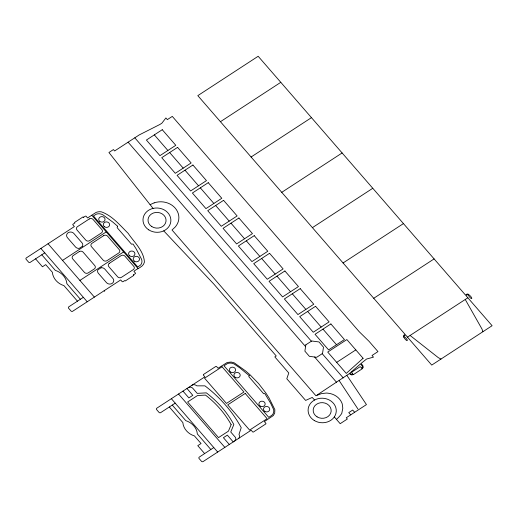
<?xml version="1.0" encoding="UTF-8"?>
<svg xmlns="http://www.w3.org/2000/svg" width="518" height="518" viewBox="0 0 518 518"><rect width="100%" height="100%" fill="white"/><g stroke="black" fill="none" stroke-linecap="round" stroke-linejoin="round"><path stroke-width="0.78" d="M363.137 367.268L363.027 367.683M362.768 368.22L362.451 368.635M362.393 368.693L353.561 374.514M220.435 121.698L280.795 82.323M72.883 224.281L74.851 222.999L74.456 222.507L83.061 216.893L83.476 217.372M83.489 217.366L85.457 216.077M72.805 224.767L74.378 226.573L26.366 257.886A1.191 1.036 3.9 0 0 26.146 259.337L28.561 262.114A1.191 1.036 3.9 0 0 30.225 262.335L44.749 252.862M62.536 260.412L106.242 231.902M103.723 235.651L91.964 243.324A2.752 2.396 3.9 0 0 91.472 246.672L103.147 260.127A2.752 2.396 3.9 0 0 107.006 260.651L118.764 252.972A2.752 2.396 3.9 0 0 119.257 249.624L107.582 236.169A2.752 2.396 3.9 0 0 103.723 235.645M251.094 157.012L311.46 117.644M79.908 280.419L123.614 251.916M109.337 263.332L121.095 255.659A2.752 2.396 3.9 0 1 124.948 256.177L133.735 266.297A2.752 2.396 3.9 0 1 133.249 269.651L121.477 277.318A2.752 2.396 3.9 0 1 117.631 276.8L108.838 266.686A2.752 2.396 3.9 0 1 109.33 263.325M83.353 297.326L68.829 306.798A1.191 1.036 3.9 0 0 68.609 308.249L71.024 311.027A1.191 1.036 3.9 0 0 72.688 311.247L120.7 279.934L122.267 281.74M135.476 273.122L133.909 271.315C137.264 268.272 143.402 267.178 144.405 262.134C143.965 250.997 133.987 242.055 128.127 233.301C120.163 225.498 112.264 215.702 101.463 211.862C99.637 211.558 97.734 211.745 96.018 212.458L87.581 217.955L86.014 216.148M122.824 281.811L124.799 280.523L125.233 280.989L133.832 275.382L133.417 274.903M133.437 274.89L135.405 273.608M281.753 192.333L342.12 152.959M312.412 227.648L372.779 188.274M343.078 262.963L403.438 223.595M203.354 374.566L215.935 366.362M187.004 388.494L192.793 395.338L188.863 397.902L182.977 391.122M203.283 375.045L204.85 376.851L156.837 408.171A1.191 1.036 3.9 0 0 156.617 409.615L159.032 412.399A1.191 1.036 3.9 0 0 160.697 412.613L175.22 403.14M373.737 298.284L434.103 258.909M336.681 362.373L355.814 349.896M213.785 447.565L199.3 457.083A1.191 1.036 3.9 0 0 199.087 458.534L201.496 461.311A1.191 1.036 3.9 0 0 203.166 461.532L251.172 430.212L252.745 432.018M253.302 432.096L265.876 423.892M317.042 395.04L349.242 373.698L351.78 374.902M407.485 337.153L467.851 297.785M150.09 204.642L154.176 202.862M353.509 374.546L351.871 374.902M440.98 359.052L438.377 357.705L410.094 335.457M314.555 400.032L312.237 397.435L305.62 400.427L286.804 378.755L288.772 372.973L274.812 356.889L276.236 355.963L213.714 283.948L163.74 230.873M403.677 337.017C406.934 342.651 409.738 341.006 404.267 336.551A0.79 0.686 3.9 0 1 404.195 336.046A0.829 0.719 3.9 0 1 404.396 335.729L405.575 334.952L431.734 365.086L492.1 325.712L465.935 295.577L467.035 294.859A0.816 0.712 3.9 0 1 468.149 295.007C471.568 300.783 474.099 298.763 468.622 294.444A1.606 1.399 3.9 0 0 466.75 294.198L465.455 295.02L258.171 56.268L197.811 95.642L405.089 334.395L403.69 335.373L403.386 336.37A1.619 1.412 3.9 0 0 403.677 337.017M154.332 134.874L167.877 150.479M169.658 152.532L183.21 168.136M184.991 170.189L198.536 185.794M200.324 187.846L213.869 203.457M215.65 205.51L229.202 221.115M230.983 223.167L244.528 238.772M246.315 240.825L259.861 256.429M261.642 258.482L275.194 274.087M276.975 276.139L290.52 291.744M292.301 293.797L305.853 309.401M307.634 311.454L321.179 327.065M322.967 329.118L336.512 344.723M134.797 137.814L311.376 341.207M322.209 353.684L343.266 377.933M128.095 142.178L305.575 346.607M314.614 357.019L336.564 382.303M354.649 412.296L352.687 410.042L348.756 412.606L350.718 414.86M334.311 416.919L340.19 423.685L347.358 419.01L346.27 417.761L366.453 404.597L346.976 375.511M91.77 215.229L138.092 268.589M216.485 366.433L218.059 368.24L227.221 362.47L231.145 362.043L234.214 362.827L245.545 370.901L250.168 374.915L258.599 383.585L265.876 393.007L269.049 397.966L274.857 409.641L274.702 413.092L273.316 415.565L264.381 421.6L265.954 423.407M233.229 441.919L227.344 435.139L223.413 437.697L229.299 444.483M48.057 243.738L94.386 297.099M178.529 394.017L224.857 447.377M40.89 248.413L87.212 301.774M171.361 398.698L217.689 452.059M41.79 254.791L55.297 270.357C61.182 272.235 66.395 277.311 66.88 283.696L80.394 299.262M172.261 405.076L185.774 420.635C191.666 422.5 196.859 427.603 197.352 433.98L210.865 449.54M77.454 301.172L63.941 285.612C57.964 283.851 52.888 278.6 52.363 272.274L45.726 264.627L42.444 266.77L35.567 258.845M169.321 406.993L182.835 422.552C183.359 428.885 188.435 434.136 194.412 435.897L201.049 443.537L197.772 445.674L204.649 453.6M153.056 208.411L108.935 152.499L113.436 149.566L114.64 150.958L139.219 134.926L160.036 124.391L161.875 123.187L165.902 117.949L167.346 119.619L172.287 116.395L359.11 331.591L369.088 341.375L377.965 351.599L372.034 355.471L373.484 357.135L366.563 359.039L361.033 363.455L362.73 365.41L363.176 366.919M339.173 380.607L357.906 408.967M465.248 299.482L482.077 329.202L482.854 331.747M191.984 385.243A3.283 2.862 3.9 0 1 195.629 385.094L196.885 385.845L204.927 385.852A143.266 124.696 3.9 0 1 241.22 427.661L238.999 434.356L239.484 435.612A3.283 2.862 3.9 0 1 238.312 438.604M234.537 441.064A3.283 2.862 3.9 0 0 235.146 437.062L230.75 431.999L233.838 424.546A108.573 94.496 3.9 0 0 206.332 392.864L197.216 393.369L192.819 388.306A3.283 2.862 3.9 0 0 188.215 387.704M336.447 419.379A33.359 29.034 3.9 0 0 341.757 413.442L342.799 408.223L342.275 404.118A14.912 12.982 3.9 0 0 341.776 402.713A16.647 14.485 3.9 0 0 327.823 393.162A14.912 12.976 3.9 0 0 326.146 393.071L321.438 393.635L315.941 395.758L172.028 229.998L175.168 227.059A17.845 15.534 3.9 0 0 175.201 208.106A17.845 15.534 3.9 0 0 154.183 202.868M305.847 344.807L304.888 351.159L309.375 356.332L316.686 357.29L322.533 353.477L323.485 347.177L319.004 341.951L311.7 340.993L305.847 344.807M117.573 226.217L117.126 227.635L131.481 244.172L133.061 244.049L136.189 248.938L141.472 259.11A7.135 6.216 3.9 0 1 140.585 265.035L137.769 267.01L93.428 215.941L96.4 214.135A7.142 6.216 3.9 0 1 103.212 215.041L113.021 222.254L117.573 226.217M231.138 424.643L228.438 431.151L218.531 437.606L187.613 401.994L197.52 395.532L205.478 395.085L207.491 396.671A106.08 92.327 3.9 0 1 229.94 422.526L231.138 424.643M249.275 375.647L248.782 376.599L263.623 393.693L264.815 393.544L270.772 403.496L273.485 409.239A7.53 6.553 3.9 0 1 272.319 414.912L268.797 417.366L223.97 365.74L227.667 363.481A7.53 6.553 3.9 0 1 234.278 364.083L239.892 367.929L249.275 375.647M361.836 368.194L360.204 366.647L351.599 372.254L352.855 374.048A2.499 2.176 3.9 0 1 350.297 373.711L349.799 373.213L360.47 363.94L362.173 365.967A2.499 2.176 3.9 0 1 361.836 368.194M363.092 358.281L346.257 373.4L327.726 352.059L346.859 339.581L363.092 358.281M162.251 129.707L146.406 140.041L159.952 155.646L175.803 145.312L162.251 129.707M177.583 147.365L161.739 157.699L175.285 173.303L191.129 162.969L177.583 147.365M89.251 218.972L77.486 226.644A2.752 2.396 3.9 0 0 76.994 229.998L85.774 240.119A2.752 2.396 3.9 0 0 89.633 240.637L101.392 232.964A2.752 2.396 3.9 0 0 101.884 229.61L93.104 219.49A2.752 2.396 3.9 0 0 89.245 218.972M192.916 165.022L177.065 175.356L190.618 190.961L206.462 180.627L192.916 165.022M82.459 246.264L79.241 248.362A4.06 3.535 3.9 0 1 75.486 246.95L67.431 237.665A4.06 3.535 3.9 0 1 68.175 232.718A4.06 3.535 3.9 0 1 73.867 233.463L81.928 242.748A4.06 3.535 3.9 0 1 82.459 246.264M79.222 251.631L73.226 255.542A2.758 2.402 3.9 0 0 72.714 258.903L84.395 272.358A2.758 2.402 3.9 0 0 88.267 272.863L94.263 268.952A2.758 2.402 3.9 0 0 94.775 265.592L83.094 252.136A2.765 2.402 3.9 0 0 79.222 251.631M208.242 182.679L192.398 193.02L205.944 208.624L221.795 198.284L208.242 182.679M101.114 267.748L97.889 269.846A4.06 3.535 3.9 0 0 98.42 273.362L106.481 282.647A4.06 3.535 3.9 0 0 112.173 283.391A4.06 3.535 3.9 0 0 112.918 278.444L104.863 269.159A4.06 3.535 3.9 0 0 101.114 267.748M223.575 200.336L207.731 210.677L221.277 226.282L237.121 215.948L223.575 200.336M238.908 218L223.057 228.334L236.609 243.939L252.454 233.605L238.908 218M254.234 235.658L238.39 245.992L251.936 261.596L267.787 251.262L254.234 235.658M269.567 253.315L253.716 263.649L267.269 279.254L283.113 268.92L269.567 253.315M284.9 270.972L269.049 281.306L282.595 296.911L298.446 286.577L284.9 270.972M300.226 288.63L284.382 298.964L297.928 314.575L313.779 304.234L300.226 288.63M222.06 366.763L204.545 378.185L226.45 403.418L243.965 391.996L222.06 366.763M315.559 306.287L299.708 316.627L313.26 332.232L329.105 321.892L315.559 306.287M330.885 323.944L315.041 334.285L328.587 349.89L344.438 339.555L330.885 323.944M245.221 393.447L227.713 404.862L249.618 430.095L267.126 418.68L245.221 393.447M104.681 290.98L104.196 290.702L104.668 290.986M148.737 229.85A13.954 12.147 3.9 0 0 170.81 221.646A13.954 12.147 3.9 0 0 151.256 208.955A13.954 12.147 3.9 0 0 148.737 229.85M314.251 420.499A14.096 12.27 3.9 0 0 336.234 411.616A14.096 12.27 3.9 0 0 316.051 399.326A14.096 12.27 3.9 0 0 314.251 420.499M99.812 221.413A3.173 2.758 3.9 0 0 105.005 219.949A3.173 2.758 3.9 0 0 100.861 216.738A3.173 2.758 3.9 0 0 99.812 221.413M134.272 261.111A3.173 2.758 3.9 0 0 139.465 259.647A3.173 2.758 3.9 0 0 135.327 256.436A3.173 2.758 3.9 0 0 134.272 261.111M104.396 226.696A3.173 2.758 3.9 0 0 109.589 225.226A3.173 2.758 3.9 0 0 105.445 222.015A3.173 2.758 3.9 0 0 104.396 226.696M129.688 255.834A3.173 2.758 3.9 0 0 134.881 254.364A3.173 2.758 3.9 0 0 130.743 251.152A3.173 2.758 3.9 0 0 129.688 255.834M260.295 406.151A3.134 2.732 3.9 0 0 265.158 404.124A3.134 2.732 3.9 0 0 260.638 401.437A3.134 2.732 3.9 0 0 260.295 406.151M264.879 411.434A3.134 2.732 3.9 0 0 269.742 409.408A3.134 2.732 3.9 0 0 265.222 406.714A3.134 2.732 3.9 0 0 264.879 411.434M235.334 377.402A3.134 2.732 3.9 0 0 240.197 375.375A3.134 2.732 3.9 0 0 235.677 372.682A3.134 2.732 3.9 0 0 235.334 377.402M230.75 372.118A3.134 2.732 3.9 0 0 235.612 370.092A3.134 2.732 3.9 0 0 231.093 367.404A3.134 2.732 3.9 0 0 230.75 372.118M151.832 226.606A9.033 7.861 3.9 0 0 166.025 221.128A9.033 7.861 3.9 0 0 153.25 213.06A9.033 7.861 3.9 0 0 151.832 226.606M317.074 416.854A9.007 7.835 3.9 0 0 331.151 411.253A9.007 7.835 3.9 0 0 318.311 403.334A9.007 7.835 3.9 0 0 317.074 416.854"/></g></svg>
